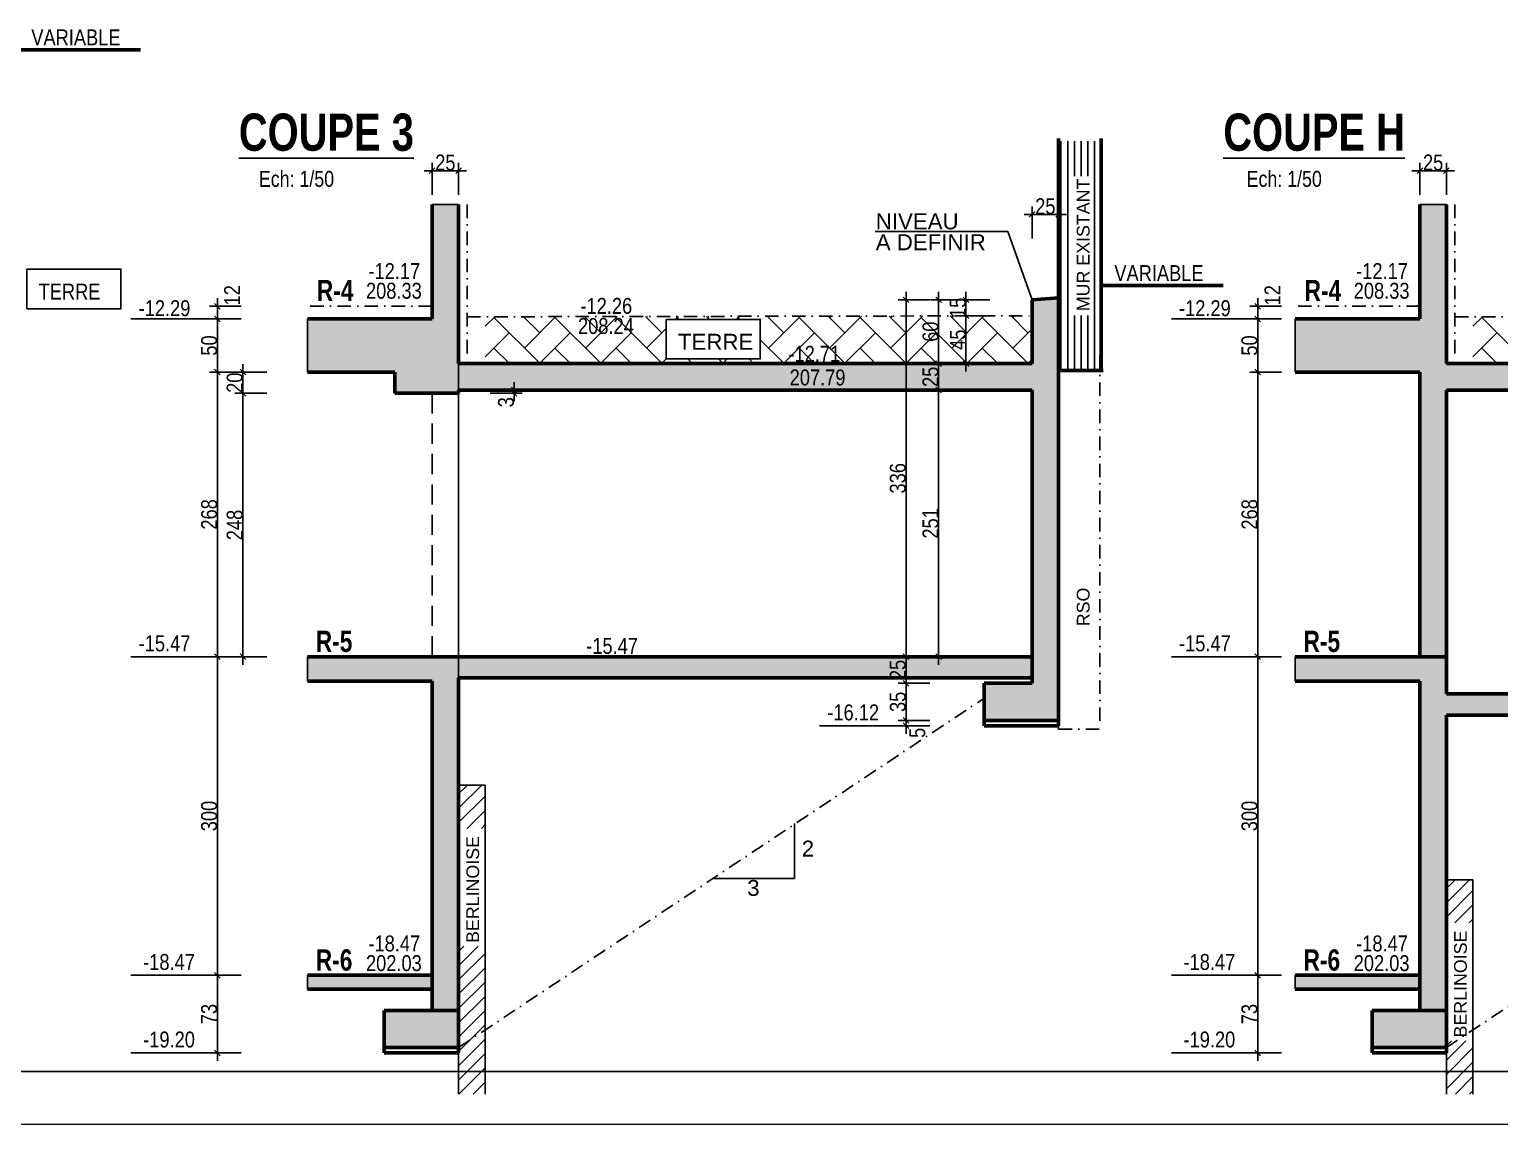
# Model space of a CAD drawing. Header units: millimetres. Extents: x -26249 to 60250, y -21218 to 23336.
# Drawn here: x 17420 to 18804, y 4553 to 5585 of the extents above; entities that cross this region are included whole.
import ezdxf
from ezdxf.enums import TextEntityAlignment as Align

# ---------------------------------------------------------------- set-up
doc = ezdxf.new("R2010")
doc.units = ezdxf.units.MM
doc.linetypes.add('CACHEX2', pattern=[19.05, 12.7, -6.35])
doc.linetypes.add('TIRETPTX2', pattern=[50.8, 25.4, -12.7, 0, -12.7])
for name, color, linetype in [('01_cote_gen', 4, 'Continuous'), ('01_linteaux', 2, 'Continuous'), ('01_poch_BN', 9, 'Continuous'), ('01_poch_murs', 253, 'Continuous'), ('01_texte', 230, 'Continuous'), ('AA_COTES', 2, 'Continuous')]:
    doc.layers.add(name, color=color, linetype=linetype)
doc.layers.add('01_murs_coup', color=5, linetype='Continuous', lineweight=60)
doc.styles.add('ARIAL NA', font='ARIALN.TTF')
doc.styles.add('impact', font='impact.ttf')
doc.styles.add('MATTE_TXT', font='arial.ttf')
doc.styles.add('STYLE2', font='ARIALN.TTF')
doc.dimstyles.new('JB50', dxfattribs={"dimscale": 0.1, "dimtxt": 150, "dimasz": 15, "dimexe": 0.1, "dimexo": 0.1, "dimgap": 0.09, "dimtad": 1, "dimdec": 1, "dimdsep": 46, "dimtxsty": 'STYLE2', "dimblk1": 'BOND_G', "dimblk2": 'BOND_D', "dimsah": 1, "dimcen": 1.5, "dimdle": 0.01, "dimse1": 1, "dimse2": 1, "dimclrd": 4, "dimclre": 2, "dimclrt": 6, "dimazin": 2, "dimtfac": 2.333333, "dimtdec": 1, "dimtix": 1, "dimtmove": 2, "dimatfit": 3, "dimldrblk": 'BOND_G', "dimfxl": 1, "dimtolj": 1, "dimtzin": 0, "dimarcsym": 0})

# ---------------------------------------------------------------- blocks, each defined once
blk = doc.blocks.new('BOND_G')
at = {"layer": 'AA_COTES', "color": 0}
for p, q in [((0, -5), (0, 15)), ((5, 0), (-5, 0)), ((1.77, 1.77), (-1.77, -1.77))]:
    blk.add_line(p, q, dxfattribs=at)
blk = doc.blocks.new('BOND_D')
at = {"layer": 'AA_COTES', "color": 0}
for p, q in [((5, 0), (-5, 0)), ((-1.77, -1.77), (1.77, 1.77)), ((0, 5), (0, -15))]:
    blk.add_line(p, q, dxfattribs=at)
blk = doc.blocks.new('*D2162')
at = {"layer": '01_cote_gen', "color": 4, "lineweight": -2, "transparency": 16777216}
blk.add_line((17596.6, 5313.4), (17596.6, 5322.4), dxfattribs=at)
at = {"layer": 'Defpoints', "color": 0, "transparency": 16777216}
for p in [(17596.6, 5323.9), (17634.5, 5323.9), (17634.5, 5311.9)]:
    blk.add_point(p, dxfattribs=at)
at = {"layer": '01_cote_gen', "color": 4, "lineweight": -2, "transparency": 16777216, "xscale": 1.5, "yscale": 1.5, "zscale": 1.5}
for name, p, rotation in [('BOND_D', (17596.6, 5323.9), 90), ('BOND_G', (17596.6, 5311.9), 270)]:
    blk.add_blockref(name, p, dxfattribs=dict(at, rotation=rotation))
at = {"layer": '01_cote_gen', "color": 6, "transparency": 16777216, "insert": (17610.5, 5334.2), "char_height": 15, "attachment_point": 5, "rotation": 90, "style": 'STYLE2'}
blk.add_mtext('\\A1;12', dxfattribs=at)
blk = doc.blocks.new('*D2163')
at = {"layer": '01_cote_gen', "color": 4, "lineweight": -2, "transparency": 16777216}
blk.add_line((17620.7, 4995.4), (17620.7, 5240.4), dxfattribs=at)
at = {"layer": 'Defpoints', "color": 0, "transparency": 16777216}
for p in [(17620.7, 5241.9), (17742.5, 5241.9), (17708.2, 4993.9)]:
    blk.add_point(p, dxfattribs=at)
at = {"layer": '01_cote_gen', "color": 4, "lineweight": -2, "transparency": 16777216, "xscale": 1.5, "yscale": 1.5, "zscale": 1.5}
for name, p, rotation in [('BOND_D', (17620.7, 5241.9), 90), ('BOND_G', (17620.7, 4993.9), 270)]:
    blk.add_blockref(name, p, dxfattribs=dict(at, rotation=rotation))
at = {"layer": '01_cote_gen', "color": 6, "transparency": 16777216, "insert": (17613, 5117.9), "char_height": 15, "attachment_point": 5, "rotation": 90, "style": 'STYLE2'}
blk.add_mtext('\\A1;248', dxfattribs=at)
blk = doc.blocks.new('*D2265')
at = {"layer": '01_cote_gen', "color": 4, "lineweight": -2, "transparency": 16777216}
blk.add_line((18245.1, 4970.4), (18245.1, 4992.4), dxfattribs=at)
at = {"layer": 'Defpoints', "color": 0, "transparency": 16777216}
for p in [(18245.1, 4993.9), (18267.6, 4993.9), (18318.8, 4968.9)]:
    blk.add_point(p, dxfattribs=at)
at = {"layer": '01_cote_gen', "color": 4, "lineweight": -2, "transparency": 16777216, "xscale": 1.5, "yscale": 1.5, "zscale": 1.5}
for name, p, rotation in [('BOND_D', (18245.1, 4993.9), 90), ('BOND_G', (18245.1, 4968.9), 270)]:
    blk.add_blockref(name, p, dxfattribs=dict(at, rotation=rotation))
at = {"layer": '01_cote_gen', "color": 6, "transparency": 16777216, "insert": (18237.4, 4981.4), "char_height": 15, "attachment_point": 5, "rotation": 90, "style": 'STYLE2'}
blk.add_mtext('\\A1;25', dxfattribs=at)
blk = doc.blocks.new('*D2266')
at = {"layer": '01_cote_gen', "color": 4, "lineweight": -2, "transparency": 16777216}
blk.add_line((18245.1, 4935.4), (18245.1, 4967.4), dxfattribs=at)
at = {"layer": 'Defpoints', "color": 0, "transparency": 16777216}
for p in [(18245.1, 4968.9), (18318.8, 4968.9), (18318.8, 4933.9)]:
    blk.add_point(p, dxfattribs=at)
at = {"layer": '01_cote_gen', "color": 4, "lineweight": -2, "transparency": 16777216, "xscale": 1.5, "yscale": 1.5, "zscale": 1.5}
for name, p, rotation in [('BOND_D', (18245.1, 4968.9), 90), ('BOND_G', (18245.1, 4933.9), 270)]:
    blk.add_blockref(name, p, dxfattribs=dict(at, rotation=rotation))
at = {"layer": '01_cote_gen', "color": 6, "transparency": 16777216, "insert": (18237.4, 4951.4), "char_height": 15, "attachment_point": 5, "rotation": 90, "style": 'STYLE2'}
blk.add_mtext('\\A1;35', dxfattribs=at)
blk = doc.blocks.new('*D2267')
at = {"layer": '01_cote_gen', "color": 4, "lineweight": -2, "transparency": 16777216}
blk.add_line((18365.3, 5410.3), (18387.3, 5410.3), dxfattribs=at)
at = {"layer": 'Defpoints', "color": 0, "transparency": 16777216}
for p in [(18388.8, 5410.3), (18388.8, 5331.9), (18363.8, 5329.9)]:
    blk.add_point(p, dxfattribs=at)
at = {"layer": '01_cote_gen', "color": 4, "lineweight": -2, "transparency": 16777216, "xscale": 1.5, "yscale": 1.5, "zscale": 1.5, "rotation": 180}
blk.add_blockref('BOND_G', (18363.8, 5410.3), dxfattribs=at)
at = {"layer": '01_cote_gen', "color": 4, "lineweight": -2, "transparency": 16777216, "xscale": 1.5, "yscale": 1.5, "zscale": 1.5}
blk.add_blockref('BOND_D', (18388.8, 5410.3), dxfattribs=at)
at = {"layer": '01_cote_gen', "color": 6, "transparency": 16777216, "insert": (18376.3, 5417.9), "char_height": 15, "attachment_point": 5, "style": 'STYLE2'}
blk.add_mtext('\\A1;25', dxfattribs=at)
blk = doc.blocks.new('*D2268')
at = {"layer": '01_cote_gen', "color": 4, "lineweight": -2, "transparency": 16777216}
blk.add_line((18245.1, 4930.4), (18245.1, 4932.4), dxfattribs=at)
at = {"layer": 'Defpoints', "color": 0, "transparency": 16777216}
for p in [(18245.1, 4933.9), (18318.8, 4933.9), (18318.8, 4928.9)]:
    blk.add_point(p, dxfattribs=at)
at = {"layer": '01_cote_gen', "color": 4, "lineweight": -2, "transparency": 16777216, "xscale": 1.5, "yscale": 1.5, "zscale": 1.5}
for name, p, rotation in [('BOND_D', (18245.1, 4933.9), 90), ('BOND_G', (18245.1, 4928.9), 270)]:
    blk.add_blockref(name, p, dxfattribs=dict(at, rotation=rotation))
at = {"layer": '01_cote_gen', "color": 6, "transparency": 16777216, "insert": (18255.8, 4922.2), "char_height": 15, "attachment_point": 5, "rotation": 90, "style": 'STYLE2'}
blk.add_mtext('\\A1;5', dxfattribs=at)
blk = doc.blocks.new('*D2158')
at = {"layer": '01_cote_gen', "color": 4, "lineweight": -2, "transparency": 16777216}
blk.add_line((17596.6, 4695.4), (17596.6, 4992.4), dxfattribs=at)
at = {"layer": 'Defpoints', "color": 0, "transparency": 16777216}
for p in [(17596.6, 4993.9), (17651.7, 4993.9), (17642.6, 4693.9)]:
    blk.add_point(p, dxfattribs=at)
at = {"layer": '01_cote_gen', "color": 4, "lineweight": -2, "transparency": 16777216, "xscale": 1.5, "yscale": 1.5, "zscale": 1.5}
for name, p, rotation in [('BOND_D', (17596.6, 4993.9), 90), ('BOND_G', (17596.6, 4693.9), 270)]:
    blk.add_blockref(name, p, dxfattribs=dict(at, rotation=rotation))
at = {"layer": '01_cote_gen', "color": 6, "transparency": 16777216, "insert": (17588.9, 4843.9), "char_height": 15, "attachment_point": 5, "rotation": 90, "style": 'STYLE2'}
blk.add_mtext('\\A1;300', dxfattribs=at)
blk = doc.blocks.new('*D2159')
at = {"layer": '01_cote_gen', "color": 4, "lineweight": -2, "transparency": 16777216}
blk.add_line((17596.6, 4622.4), (17596.6, 4692.4), dxfattribs=at)
at = {"layer": 'Defpoints', "color": 0, "transparency": 16777216}
for p in [(17596.6, 4693.9), (17717, 4693.9), (17750.1, 4620.9)]:
    blk.add_point(p, dxfattribs=at)
at = {"layer": '01_cote_gen', "color": 4, "lineweight": -2, "transparency": 16777216, "xscale": 1.5, "yscale": 1.5, "zscale": 1.5}
for name, p, rotation in [('BOND_D', (17596.6, 4693.9), 90), ('BOND_G', (17596.6, 4620.9), 270)]:
    blk.add_blockref(name, p, dxfattribs=dict(at, rotation=rotation))
at = {"layer": '01_cote_gen', "color": 6, "transparency": 16777216, "insert": (17588.9, 4657.4), "char_height": 15, "attachment_point": 5, "rotation": 90, "style": 'STYLE2'}
blk.add_mtext('\\A1;73', dxfattribs=at)
blk = doc.blocks.new('*D2161')
at = {"layer": '01_cote_gen', "color": 4, "lineweight": -2, "transparency": 16777216}
blk.add_line((17596.6, 5263.4), (17596.6, 5310.4), dxfattribs=at)
at = {"layer": 'Defpoints', "color": 0, "transparency": 16777216}
for p in [(17596.6, 5311.9), (17682.5, 5311.9), (17682.5, 5261.9)]:
    blk.add_point(p, dxfattribs=at)
at = {"layer": '01_cote_gen', "color": 4, "lineweight": -2, "transparency": 16777216, "xscale": 1.5, "yscale": 1.5, "zscale": 1.5}
for name, p, rotation in [('BOND_D', (17596.6, 5311.9), 90), ('BOND_G', (17596.6, 5261.9), 270)]:
    blk.add_blockref(name, p, dxfattribs=dict(at, rotation=rotation))
at = {"layer": '01_cote_gen', "color": 6, "transparency": 16777216, "insert": (17588.9, 5286.9), "char_height": 15, "attachment_point": 5, "rotation": 90, "style": 'STYLE2'}
blk.add_mtext('\\A1;50', dxfattribs=at)
blk = doc.blocks.new('*D2160')
at = {"layer": '01_cote_gen', "color": 4, "lineweight": -2, "transparency": 16777216}
blk.add_line((17596.6, 4995.4), (17596.6, 5260.4), dxfattribs=at)
at = {"layer": 'Defpoints', "color": 0, "transparency": 16777216}
for p in [(17596.6, 5261.9), (17682.5, 5261.9), (17724.2, 4993.9)]:
    blk.add_point(p, dxfattribs=at)
at = {"layer": '01_cote_gen', "color": 4, "lineweight": -2, "transparency": 16777216, "xscale": 1.5, "yscale": 1.5, "zscale": 1.5}
for name, p, rotation in [('BOND_D', (17596.6, 5261.9), 90), ('BOND_G', (17596.6, 4993.9), 270)]:
    blk.add_blockref(name, p, dxfattribs=dict(at, rotation=rotation))
at = {"layer": '01_cote_gen', "color": 6, "transparency": 16777216, "insert": (17588.9, 5127.9), "char_height": 15, "attachment_point": 5, "rotation": 90, "style": 'STYLE2'}
blk.add_mtext('\\A1;268', dxfattribs=at)
blk = doc.blocks.new('*D2164')
at = {"layer": '01_cote_gen', "color": 4, "lineweight": -2, "transparency": 16777216}
blk.add_line((17620.7, 5243.4), (17620.7, 5260.4), dxfattribs=at)
at = {"layer": 'Defpoints', "color": 0, "transparency": 16777216}
for p in [(17620.7, 5261.9), (17652.8, 5261.9), (17628.2, 5241.9)]:
    blk.add_point(p, dxfattribs=at)
at = {"layer": '01_cote_gen', "color": 4, "lineweight": -2, "transparency": 16777216, "xscale": 1.5, "yscale": 1.5, "zscale": 1.5}
for name, p, rotation in [('BOND_D', (17620.7, 5261.9), 90), ('BOND_G', (17620.7, 5241.9), 270)]:
    blk.add_blockref(name, p, dxfattribs=dict(at, rotation=rotation))
at = {"layer": '01_cote_gen', "color": 6, "transparency": 16777216, "insert": (17613, 5251.9), "char_height": 15, "attachment_point": 5, "rotation": 90, "style": 'STYLE2'}
blk.add_mtext('\\A1;20', dxfattribs=at)
blk = doc.blocks.new('*D2269')
at = {"layer": '01_cote_gen', "color": 4, "lineweight": -2, "transparency": 16777216}
blk.add_line((17800.3, 5451.4), (17822.3, 5451.4), dxfattribs=at)
at = {"layer": 'Defpoints', "color": 0, "transparency": 16777216}
for p in [(17823.8, 5451.4), (17798.8, 5419.6), (17823.8, 5419.6)]:
    blk.add_point(p, dxfattribs=at)
at = {"layer": '01_cote_gen', "color": 4, "lineweight": -2, "transparency": 16777216, "xscale": 1.5, "yscale": 1.5, "zscale": 1.5, "rotation": 180}
blk.add_blockref('BOND_G', (17798.8, 5451.4), dxfattribs=at)
at = {"layer": '01_cote_gen', "color": 4, "lineweight": -2, "transparency": 16777216, "xscale": 1.5, "yscale": 1.5, "zscale": 1.5}
blk.add_blockref('BOND_D', (17823.8, 5451.4), dxfattribs=at)
at = {"layer": '01_cote_gen', "color": 6, "transparency": 16777216, "insert": (17811.3, 5459.1), "char_height": 15, "attachment_point": 5, "style": 'STYLE2'}
blk.add_mtext('\\A1;25', dxfattribs=at)
blk = doc.blocks.new('*D2217')
at = {"layer": '01_cote_gen', "color": 4, "lineweight": -2, "transparency": 16777216}
blk.add_line((18245.1, 4995.4), (18245.1, 5328.4), dxfattribs=at)
at = {"layer": 'Defpoints', "color": 0, "transparency": 16777216}
for p in [(18245.1, 5329.9), (18363.8, 5329.9), (18267.6, 4993.9)]:
    blk.add_point(p, dxfattribs=at)
at = {"layer": '01_cote_gen', "color": 4, "lineweight": -2, "transparency": 16777216, "xscale": 1.5, "yscale": 1.5, "zscale": 1.5}
for name, p, rotation in [('BOND_D', (18245.1, 5329.9), 90), ('BOND_G', (18245.1, 4993.9), 270)]:
    blk.add_blockref(name, p, dxfattribs=dict(at, rotation=rotation))
at = {"layer": '01_cote_gen', "color": 6, "transparency": 16777216, "insert": (18237.4, 5161.9), "char_height": 15, "attachment_point": 5, "rotation": 90, "style": 'STYLE2'}
blk.add_mtext('\\A1;336', dxfattribs=at)
blk = doc.blocks.new('*D2218')
at = {"layer": '01_cote_gen', "color": 4, "lineweight": -2, "transparency": 16777216}
blk.add_line((18275.8, 5271.4), (18275.8, 5328.4), dxfattribs=at)
at = {"layer": 'Defpoints', "color": 0, "transparency": 16777216}
for p in [(18275.8, 5329.9), (18363.8, 5329.9), (18363.8, 5269.9)]:
    blk.add_point(p, dxfattribs=at)
at = {"layer": '01_cote_gen', "color": 4, "lineweight": -2, "transparency": 16777216, "xscale": 1.5, "yscale": 1.5, "zscale": 1.5}
for name, p, rotation in [('BOND_D', (18275.8, 5329.9), 90), ('BOND_G', (18275.8, 5269.9), 270)]:
    blk.add_blockref(name, p, dxfattribs=dict(at, rotation=rotation))
at = {"layer": '01_cote_gen', "color": 6, "transparency": 16777216, "insert": (18268.2, 5299.9), "char_height": 15, "attachment_point": 5, "rotation": 90, "style": 'STYLE2'}
blk.add_mtext('\\A1;60', dxfattribs=at)
blk = doc.blocks.new('*D2219')
at = {"layer": '01_cote_gen', "color": 4, "lineweight": -2, "transparency": 16777216}
for p, q in [((18301.6, 5331.4), (18301.6, 5332.9)), ((18301.6, 5329.9), (18301.6, 5314.9)), ((18301.6, 5313.4), (18301.6, 5311.9))]:
    blk.add_line(p, q, dxfattribs=at)
at = {"layer": 'Defpoints', "color": 0, "transparency": 16777216}
for p in [(18363.8, 5329.9), (18301.6, 5314.9), (18363.8, 5314.9)]:
    blk.add_point(p, dxfattribs=at)
at = {"layer": '01_cote_gen', "color": 4, "lineweight": -2, "transparency": 16777216, "xscale": 1.5, "yscale": 1.5, "zscale": 1.5}
for name, p, rotation in [('BOND_G', (18301.6, 5329.9), 270), ('BOND_D', (18301.6, 5314.9), 90)]:
    blk.add_blockref(name, p, dxfattribs=dict(at, rotation=rotation))
at = {"layer": '01_cote_gen', "color": 6, "transparency": 16777216, "insert": (18293.9, 5322.4), "char_height": 15, "attachment_point": 5, "rotation": 90, "style": 'STYLE2'}
blk.add_mtext('\\A1;15', dxfattribs=at)
blk = doc.blocks.new('*D2220')
at = {"layer": '01_cote_gen', "color": 4, "lineweight": -2, "transparency": 16777216}
blk.add_line((18301.6, 5271.4), (18301.6, 5313.4), dxfattribs=at)
at = {"layer": 'Defpoints', "color": 0, "transparency": 16777216}
for p in [(18301.6, 5314.9), (18324.1, 5314.9), (18317.2, 5269.9)]:
    blk.add_point(p, dxfattribs=at)
at = {"layer": '01_cote_gen', "color": 4, "lineweight": -2, "transparency": 16777216, "xscale": 1.5, "yscale": 1.5, "zscale": 1.5}
for name, p, rotation in [('BOND_D', (18301.6, 5314.9), 90), ('BOND_G', (18301.6, 5269.9), 270)]:
    blk.add_blockref(name, p, dxfattribs=dict(at, rotation=rotation))
at = {"layer": '01_cote_gen', "color": 6, "transparency": 16777216, "insert": (18294, 5292.4), "char_height": 15, "attachment_point": 5, "rotation": 90, "style": 'STYLE2'}
blk.add_mtext('\\A1;45', dxfattribs=at)
blk = doc.blocks.new('*D2221')
at = {"layer": '01_cote_gen', "color": 4, "lineweight": -2, "transparency": 16777216}
blk.add_line((18275.8, 5246.4), (18275.8, 5268.4), dxfattribs=at)
at = {"layer": 'Defpoints', "color": 0, "transparency": 16777216}
for p in [(18275.8, 5269.9), (18290.3, 5269.9), (18290.3, 5244.9)]:
    blk.add_point(p, dxfattribs=at)
at = {"layer": '01_cote_gen', "color": 4, "lineweight": -2, "transparency": 16777216, "xscale": 1.5, "yscale": 1.5, "zscale": 1.5}
for name, p, rotation in [('BOND_D', (18275.8, 5269.9), 90), ('BOND_G', (18275.8, 5244.9), 270)]:
    blk.add_blockref(name, p, dxfattribs=dict(at, rotation=rotation))
at = {"layer": '01_cote_gen', "color": 6, "transparency": 16777216, "insert": (18268.2, 5257.4), "char_height": 15, "attachment_point": 5, "rotation": 90, "style": 'STYLE2'}
blk.add_mtext('\\A1;25', dxfattribs=at)
blk = doc.blocks.new('*D2222')
at = {"layer": '01_cote_gen', "color": 4, "lineweight": -2, "transparency": 16777216}
blk.add_line((18275.8, 4995.4), (18275.8, 5243.4), dxfattribs=at)
at = {"layer": 'Defpoints', "color": 0, "transparency": 16777216}
for p in [(18275.8, 5244.9), (18283.3, 5244.9), (18297.2, 4993.9)]:
    blk.add_point(p, dxfattribs=at)
at = {"layer": '01_cote_gen', "color": 4, "lineweight": -2, "transparency": 16777216, "xscale": 1.5, "yscale": 1.5, "zscale": 1.5}
for name, p, rotation in [('BOND_D', (18275.8, 5244.9), 90), ('BOND_G', (18275.8, 4993.9), 270)]:
    blk.add_blockref(name, p, dxfattribs=dict(at, rotation=rotation))
at = {"layer": '01_cote_gen', "color": 6, "transparency": 16777216, "insert": (18268.2, 5119.4), "char_height": 15, "attachment_point": 5, "rotation": 90, "style": 'STYLE2'}
blk.add_mtext('\\A1;251', dxfattribs=at)
blk = doc.blocks.new('*D2223')
at = {"layer": '01_cote_gen', "color": 4, "lineweight": -2, "transparency": 16777216}
for p, q in [((17876.1, 5246.4), (17876.1, 5247.9)), ((17876.1, 5241.9), (17876.1, 5244.9)), ((17876.1, 5240.4), (17876.1, 5238.9))]:
    blk.add_line(p, q, dxfattribs=at)
at = {"layer": 'Defpoints', "color": 0, "transparency": 16777216}
for p in [(17823.8, 5244.9), (17823.8, 5241.9), (17876.1, 5244.9)]:
    blk.add_point(p, dxfattribs=at)
at = {"layer": '01_cote_gen', "color": 4, "lineweight": -2, "transparency": 16777216, "xscale": 1.5, "yscale": 1.5, "zscale": 1.5}
for name, p, rotation in [('BOND_D', (17876.1, 5244.9), 270), ('BOND_G', (17876.1, 5241.9), 90)]:
    blk.add_blockref(name, p, dxfattribs=dict(at, rotation=rotation))
at = {"layer": '01_cote_gen', "color": 6, "transparency": 16777216, "insert": (17868.5, 5233.5), "char_height": 15, "attachment_point": 5, "rotation": 90, "style": 'STYLE2'}
blk.add_mtext('\\A1;3', dxfattribs=at)
blk = doc.blocks.new('*D2128')
at = {"layer": '01_cote_gen', "color": 4, "lineweight": -2, "transparency": 16777216}
blk.add_line((18576.3, 5313.4), (18576.3, 5322.4), dxfattribs=at)
at = {"layer": 'Defpoints', "color": 0, "transparency": 16777216}
for p in [(18576.3, 5323.9), (18614.2, 5323.9), (18614.2, 5311.9)]:
    blk.add_point(p, dxfattribs=at)
at = {"layer": '01_cote_gen', "color": 4, "lineweight": -2, "transparency": 16777216, "xscale": 1.5, "yscale": 1.5, "zscale": 1.5}
for name, p, rotation in [('BOND_D', (18576.3, 5323.9), 90), ('BOND_G', (18576.3, 5311.9), 270)]:
    blk.add_blockref(name, p, dxfattribs=dict(at, rotation=rotation))
at = {"layer": '01_cote_gen', "color": 6, "transparency": 16777216, "insert": (18590.2, 5334.2), "char_height": 15, "attachment_point": 5, "rotation": 90, "style": 'STYLE2'}
blk.add_mtext('\\A1;12', dxfattribs=at)
blk = doc.blocks.new('*D2131')
at = {"layer": '01_cote_gen', "color": 4, "lineweight": -2, "transparency": 16777216}
blk.add_line((18576.3, 4695.4), (18576.3, 4992.4), dxfattribs=at)
at = {"layer": 'Defpoints', "color": 0, "transparency": 16777216}
for p in [(18576.3, 4993.9), (18631.4, 4993.9), (18622.3, 4693.9)]:
    blk.add_point(p, dxfattribs=at)
at = {"layer": '01_cote_gen', "color": 4, "lineweight": -2, "transparency": 16777216, "xscale": 1.5, "yscale": 1.5, "zscale": 1.5}
for name, p, rotation in [('BOND_D', (18576.3, 4993.9), 90), ('BOND_G', (18576.3, 4693.9), 270)]:
    blk.add_blockref(name, p, dxfattribs=dict(at, rotation=rotation))
at = {"layer": '01_cote_gen', "color": 6, "transparency": 16777216, "insert": (18568.6, 4843.9), "char_height": 15, "attachment_point": 5, "rotation": 90, "style": 'STYLE2'}
blk.add_mtext('\\A1;300', dxfattribs=at)
blk = doc.blocks.new('*D2132')
at = {"layer": '01_cote_gen', "color": 4, "lineweight": -2, "transparency": 16777216}
blk.add_line((18576.3, 4622.4), (18576.3, 4692.4), dxfattribs=at)
at = {"layer": 'Defpoints', "color": 0, "transparency": 16777216}
for p in [(18576.3, 4693.9), (18696.7, 4693.9), (18729.8, 4620.9)]:
    blk.add_point(p, dxfattribs=at)
at = {"layer": '01_cote_gen', "color": 4, "lineweight": -2, "transparency": 16777216, "xscale": 1.5, "yscale": 1.5, "zscale": 1.5}
for name, p, rotation in [('BOND_D', (18576.3, 4693.9), 90), ('BOND_G', (18576.3, 4620.9), 270)]:
    blk.add_blockref(name, p, dxfattribs=dict(at, rotation=rotation))
at = {"layer": '01_cote_gen', "color": 6, "transparency": 16777216, "insert": (18568.6, 4657.4), "char_height": 15, "attachment_point": 5, "rotation": 90, "style": 'STYLE2'}
blk.add_mtext('\\A1;73', dxfattribs=at)
blk = doc.blocks.new('*D2133')
at = {"layer": '01_cote_gen', "color": 4, "lineweight": -2, "transparency": 16777216}
blk.add_line((18576.3, 5263.4), (18576.3, 5310.4), dxfattribs=at)
at = {"layer": 'Defpoints', "color": 0, "transparency": 16777216}
for p in [(18576.3, 5311.9), (18662.2, 5311.9), (18662.2, 5261.9)]:
    blk.add_point(p, dxfattribs=at)
at = {"layer": '01_cote_gen', "color": 4, "lineweight": -2, "transparency": 16777216, "xscale": 1.5, "yscale": 1.5, "zscale": 1.5}
for name, p, rotation in [('BOND_D', (18576.3, 5311.9), 90), ('BOND_G', (18576.3, 5261.9), 270)]:
    blk.add_blockref(name, p, dxfattribs=dict(at, rotation=rotation))
at = {"layer": '01_cote_gen', "color": 6, "transparency": 16777216, "insert": (18568.6, 5286.9), "char_height": 15, "attachment_point": 5, "rotation": 90, "style": 'STYLE2'}
blk.add_mtext('\\A1;50', dxfattribs=at)
blk = doc.blocks.new('*D2134')
at = {"layer": '01_cote_gen', "color": 4, "lineweight": -2, "transparency": 16777216}
blk.add_line((18576.3, 4995.4), (18576.3, 5260.4), dxfattribs=at)
at = {"layer": 'Defpoints', "color": 0, "transparency": 16777216}
for p in [(18576.3, 5261.9), (18662.2, 5261.9), (18703.9, 4993.9)]:
    blk.add_point(p, dxfattribs=at)
at = {"layer": '01_cote_gen', "color": 4, "lineweight": -2, "transparency": 16777216, "xscale": 1.5, "yscale": 1.5, "zscale": 1.5}
for name, p, rotation in [('BOND_D', (18576.3, 5261.9), 90), ('BOND_G', (18576.3, 4993.9), 270)]:
    blk.add_blockref(name, p, dxfattribs=dict(at, rotation=rotation))
at = {"layer": '01_cote_gen', "color": 6, "transparency": 16777216, "insert": (18568.6, 5127.9), "char_height": 15, "attachment_point": 5, "rotation": 90, "style": 'STYLE2'}
blk.add_mtext('\\A1;268', dxfattribs=at)
blk = doc.blocks.new('*D2225')
at = {"layer": '01_cote_gen', "color": 4, "lineweight": -2, "transparency": 16777216}
blk.add_line((18730.5, 5451.4), (18752.5, 5451.4), dxfattribs=at)
at = {"layer": 'Defpoints', "color": 0, "transparency": 16777216}
for p in [(18754, 5451.4), (18729, 5419.6), (18754, 5419.6)]:
    blk.add_point(p, dxfattribs=at)
at = {"layer": '01_cote_gen', "color": 4, "lineweight": -2, "transparency": 16777216, "xscale": 1.5, "yscale": 1.5, "zscale": 1.5, "rotation": 180}
blk.add_blockref('BOND_G', (18729, 5451.4), dxfattribs=at)
at = {"layer": '01_cote_gen', "color": 4, "lineweight": -2, "transparency": 16777216, "xscale": 1.5, "yscale": 1.5, "zscale": 1.5}
blk.add_blockref('BOND_D', (18754, 5451.4), dxfattribs=at)
at = {"layer": '01_cote_gen', "color": 6, "transparency": 16777216, "insert": (18741.5, 5459.1), "char_height": 15, "attachment_point": 5, "style": 'STYLE2'}
blk.add_mtext('\\A1;25', dxfattribs=at)

msp = doc.modelspace()

# ---------------------------------------------------------------- hatches: boundary and pattern name
at = {"layer": '01_poch_BN'}
h = msp.add_hatch(color=256, dxfattribs=at)
h.dxf.hatch_style = 1
h.paths.add_polyline_path([(18388.83, 5331.92), (18363.83, 5329.92), (18363.83, 5269.921), (17823.83, 5269.921), (17823.83, 5419.606), (17798.83, 5419.606), (17798.83, 5311.921), (17681.414, 5311.921), (17681.414, 5261.921), (17763.83, 5261.921), (17763.83, 5241.92), (17798.83, 5241.92), (17823.83, 5241.92), (17823.83, 5244.92), (18363.83, 5244.92), (18363.83, 4968.9), (18318.83, 4968.9), (18318.83, 4933.894), (18388.83, 4933.894)])
h.paths.add_polyline_path([(18363.83, 4993.92), (17681.414, 4993.92), (17681.414, 4970.92), (17798.83, 4970.92), (17798.83, 4660.921), (17823.83, 4660.921), (17823.83, 4973.92), (18363.83, 4973.92)])
h.paths.add_polyline_path([(17798.83, 4693.921), (17681.414, 4693.921), (17681.414, 4680.921), (17798.83, 4680.921)], flags=17)
h.paths.add_polyline_path([(17823.83, 4660.921), (17753.83, 4660.921), (17753.83, 4625.921), (17823.83, 4625.921)])
h = msp.add_hatch(color=256, dxfattribs=at)
h.dxf.hatch_style = 1
h.paths.add_polyline_path([(17823.83, 5419.606), (17798.83, 5419.606), (17798.83, 5311.921), (17681.414, 5311.921), (17681.414, 5261.921), (17763.83, 5261.921), (17763.83, 5241.92), (17798.83, 5241.92), (17823.83, 5241.92), (17823.83, 5244.92), (18363.83, 5244.92), (18363.83, 4968.9), (18318.83, 4968.9), (18318.83, 4933.894), (18388.83, 4933.894), (18388.83, 5331.92), (18363.83, 5329.92), (18363.83, 5269.921), (17823.83, 5269.921)])
h.paths.add_polyline_path([(17823.83, 4973.92), (18363.83, 4973.92), (18363.83, 4993.92), (17681.414, 4993.92), (17681.414, 4970.92), (17798.83, 4970.92), (17798.83, 4660.921), (17823.83, 4660.921)])
h.paths.add_polyline_path([(17823.83, 4660.921), (17798.83, 4660.921), (17753.83, 4660.921), (17753.83, 4625.921), (17823.83, 4625.921)])
h.paths.add_polyline_path([(17798.83, 4693.921), (17681.414, 4693.921), (17681.414, 4680.921), (17798.83, 4680.921)], flags=17)
h = msp.add_hatch(color=256, dxfattribs=at)
h.dxf.hatch_style = 1
h.paths.add_polyline_path([(18753.976, 5419.606), (18728.976, 5419.606), (18728.976, 5311.921), (18611.56, 5311.921), (18611.56, 5261.921), (18728.976, 5261.921), (18728.976, 4993.92), (18753.976, 4993.92), (18753.976, 5244.92), (19293.976, 5244.92), (19293.976, 4958.84), (18753.976, 4958.84), (18753.976, 4993.92), (18611.56, 4993.92), (18611.56, 4970.92), (18728.976, 4970.92), (18728.976, 4660.921), (18753.976, 4660.921), (18753.976, 4938.84), (19293.976, 4938.84), (19293.976, 4912.924), (19248.976, 4912.924), (19248.976, 4877.918), (19318.976, 4877.918), (19318.976, 5269.888), (19318.976, 5331.92), (19293.976, 5329.92), (19293.976, 5269.921), (18753.976, 5269.921)])
h.paths.add_polyline_path([(18753.976, 4660.921), (18728.976, 4660.921), (18683.976, 4660.921), (18683.976, 4625.921), (18753.976, 4625.921)])
h.paths.add_polyline_path([(18728.976, 4693.921), (18611.56, 4693.921), (18611.56, 4680.921), (18728.976, 4680.921)], flags=17)
at = {"layer": '01_poch_murs'}
h = msp.add_hatch(dxfattribs=at)
h.set_pattern_fill('ANSI31', color=256, scale=2, angle=45)
h.set_pattern_definition([(90, (-3853.0515, 3722.5814), (-6.35, 1e-15), [])])
h.paths.add_polyline_path([(18428.83, 5479.341), (18388.83, 5479.341), (18388.83, 5263.421), (18428.83, 5263.421)])
h.paths.add_polyline_path([(18419.258, 5315.213), (18419.258, 5446.223), (18400.644, 5446.223), (18400.644, 5315.213)], flags=16)
h = msp.add_hatch(dxfattribs=at)
h.set_pattern_fill('AR-HBONE', color=256, scale=0.2)
h.set_pattern_definition([(45, (5988.752, 5112.083), (3e-15, 28.73682), [60.96, -20.32]), (135, (6003.12, 5126.451), (3e-15, 28.73682), [60.96, -20.32])])
h.paths.add_polyline_path([(18363.83, 5314.92), (17848.83, 5313.952), (17848.83, 5269.921), (18363.83, 5269.921)])
h.paths.add_polyline_path([(18107.879, 5274.235), (18019.289, 5274.235), (18019.289, 5311.527), (18107.879, 5311.527)], flags=16)
h.paths.add_polyline_path([(18252.95, 5272.148), (18252.95, 5313.096), (18221.722, 5313.096), (18221.722, 5272.148)], flags=24)
h.paths.add_polyline_path([(17932.394, 5293.704), (18004.145, 5293.704), (18004.145, 5316.68), (17932.394, 5316.68)], flags=9)
h.paths.add_polyline_path([(18130.616, 5267.837), (18197.564, 5267.837), (18197.564, 5290.429), (18130.616, 5290.429)], flags=9)
h.paths.add_polyline_path([(18026.584, 5279.177), (18105.104, 5279.177), (18105.104, 5301.677), (18026.584, 5301.677)], flags=8)
h = msp.add_hatch(dxfattribs=at)
h.set_pattern_fill('AR-HBONE', color=256, scale=0.2)
h.set_pattern_definition([(45, (6918.899, 5112.083), (3e-15, 28.73682), [60.96, -20.32]), (135, (6933.267, 5126.451), (3e-15, 28.73682), [60.96, -20.32])])
h.paths.add_polyline_path([(19293.976, 5314.92), (18778.976, 5313.952), (18778.976, 5269.921), (19293.976, 5269.921)])
h.paths.add_polyline_path([(19038.025, 5274.235), (18949.435, 5274.235), (18949.435, 5311.527), (19038.025, 5311.527)], flags=16)
h.paths.add_polyline_path([(19183.096, 5272.148), (19183.096, 5313.096), (19151.868, 5313.096), (19151.868, 5272.148)], flags=24)
h.paths.add_polyline_path([(18862.54, 5293.704), (18934.292, 5293.704), (18934.292, 5316.68), (18862.54, 5316.68)], flags=9)
h.paths.add_polyline_path([(19060.762, 5267.837), (19127.71, 5267.837), (19127.71, 5290.429), (19060.762, 5290.429)], flags=9)
h.paths.add_polyline_path([(18956.73, 5279.177), (19035.25, 5279.177), (19035.25, 5301.677), (18956.73, 5301.677)], flags=8)
h = msp.add_hatch(dxfattribs=at)
h.set_pattern_fill('ANSI31', color=256, scale=3)
h.set_pattern_definition([(45, (6167.589, 3311.184), (-6.735192, 6.735192), [])])
h.paths.add_polyline_path([(17848.83, 4872.92), (17823.83, 4872.92), (17823.83, 4832.22), (17848.83, 4832.22)])
h.paths.add_polyline_path([(17846.396, 4721.3), (17827.77, 4721.3)], flags=16)
h.paths.add_polyline_path([(17823.83, 4582.023), (17848.83, 4582.023), (17848.83, 4721.3), (17823.83, 4721.3)])
h = msp.add_hatch(dxfattribs=at)
h.set_pattern_fill('ANSI31', color=256, scale=3)
h.set_pattern_definition([(45, (7097.735, 3222.184), (-6.735192, 6.735192), [])])
h.paths.add_polyline_path([(18778.976, 4783.92), (18753.976, 4783.92), (18753.976, 4743.22), (18778.976, 4743.22)])
h.paths.add_polyline_path([(18776.542, 4632.3), (18757.916, 4632.3)], flags=16)
h.paths.add_polyline_path([(18753.976, 4582.023), (18778.976, 4582.023), (18778.976, 4632.3), (18753.976, 4632.3)])

# ---------------------------------------------------------------- linework, layer by layer
at = {"layer": '01_linteaux', "linetype": 'TIRETPTX2', "ltscale": 0.5}
for p, q in [((17831.83, 5419.606, 9.99), (17831.83, 5269.921, 9.99)), ((18761.976, 5419.606, 9.99), (18761.976, 5269.921, 9.99)), ((17798.83, 5323.921, 9.99), (17681.414, 5323.921, 9.99)), ((18728.976, 5323.921, 9.99), (18611.56, 5323.921, 9.99)), ((17831.83, 5313.92, 9.99), (18363.83, 5314.92, 9.99)), ((18761.976, 5313.92, 9.99), (19293.976, 5314.92, 9.99)), ((18427.521, 5277.627, 517158685.489), (18427.521, 4925.72, 517158675.089)), ((17823.83, 4625.921, 9.99), (18318.83, 4954.921, 9.99)), ((18388.83, 4928.894, 9.99), (18388.83, 4925.72, 517158675.089)), ((18388.83, 4925.72, 517158675.089), (18428.83, 4925.72, 517158675.089)), ((18753.976, 4625.921, 9.99), (19091.551, 4850.289, 9.99))]:
    msp.add_line(p, q, dxfattribs=at)
at = {"layer": '01_linteaux'}
for p, q in [((17823.83, 5244.92, 9.99), (17823.83, 5269.921, 9.99)), ((17823.83, 5241.92, 9.99), (17823.83, 4973.92, 9.99)), ((17848.83, 4872.92, 9.99), (17823.83, 4872.92, 9.99)), ((17848.83, 4872.92, 9.99), (17848.83, 4582.023, 9.99)), ((18778.976, 4783.92, 9.99), (18753.976, 4783.92, 9.99)), ((18778.976, 4783.92, 9.99), (18778.976, 4582.023, 9.99)), ((17823.83, 4620.921, 9.99), (17823.83, 4582.023, 9.99)), ((18753.976, 4620.921, 9.99), (18753.976, 4582.023, 9.99))]:
    msp.add_line(p, q, dxfattribs=at)
at = {"layer": '01_linteaux', "linetype": 'CACHEX2', "ltscale": 1.5}
msp.add_line((17798.83, 5241.92, 9.99), (17798.83, 4993.92, 9.99), dxfattribs=at)
at = {"layer": '01_murs_coup'}
for p, q in [((17406.528, 5565.376, 9.99), (17524.106, 5565.376, 9.99)), ((18388.83, 5481.665, 9.99), (18388.83, 5263.421, 9.99)), ((18428.83, 5481.665, 9.99), (18428.83, 5263.421, 9.99)), ((17798.83, 5419.606, 9.99), (17798.83, 5311.921, 9.99)), ((17823.83, 5419.606, 9.99), (17823.83, 5269.921, 9.99)), ((18728.976, 5419.606, 9.99), (18728.976, 5311.921, 9.99)), ((18753.976, 5419.606, 9.99), (18753.976, 5269.921, 9.99)), ((18363.83, 5329.92, 9.99), (18388.83, 5331.92, 9.99)), ((18388.83, 5331.92, 9.99), (18388.83, 4928.894, 9.99)), ((18430.83, 5343.421, 9.99), (18543.715, 5343.421, 9.99)), ((18363.83, 5329.92, 9.99), (18363.83, 5269.921, 9.99)), ((17681.414, 5311.921, 9.99), (17798.83, 5311.921, 9.99)), ((18611.56, 5311.921, 9.99), (18728.976, 5311.921, 9.99)), ((17681.414, 5261.921, 9.99), (17763.83, 5261.921, 9.99)), ((17763.83, 5261.921, 9.99), (17763.83, 5241.92, 9.99)), ((17823.83, 5269.921, 9.99), (18363.83, 5269.921, 9.99)), ((18390.83, 5263.421, 9.99), (18430.83, 5263.421, 9.99)), ((18611.56, 5261.921, 9.99), (18728.976, 5261.921, 9.99)), ((18728.976, 5261.921, 9.99), (18728.976, 4993.92, 9.99)), ((18753.976, 5269.921, 9.99), (19293.976, 5269.921, 9.99)), ((17763.83, 5241.92, 9.99), (17798.83, 5241.92, 9.99)), ((17823.83, 5241.92, 9.99), (17798.83, 5241.92, 9.99)), ((17823.83, 5244.92, 9.99), (18363.83, 5244.92, 9.99)), ((17823.83, 5244.92, 9.99), (17823.83, 5241.92, 9.99)), ((18363.83, 5244.92, 9.99), (18363.83, 4968.9, 9.99)), ((18753.976, 5244.92, 9.99), (18753.976, 4958.84, 9.99)), ((18753.976, 5244.92, 9.99), (19293.976, 5244.92, 9.99)), ((18753.976, 5244.92, 9.99), (18753.976, 5241.92, 9.99)), ((18363.83, 4993.92, 9.99), (17681.414, 4993.92, 9.99)), ((18753.976, 4993.92, 9.99), (18611.56, 4993.92, 9.99)), ((17798.83, 4970.92, 9.99), (17681.414, 4970.92, 9.99)), ((17798.83, 4970.92, 9.99), (17798.83, 4660.921, 9.99)), ((17823.83, 4973.92, 9.99), (17823.83, 4660.921, 9.99)), ((18363.83, 4973.92, 9.99), (17823.83, 4973.92, 9.99)), ((18728.976, 4970.92, 9.99), (18611.56, 4970.92, 9.99)), ((18728.976, 4970.92, 9.99), (18728.976, 4660.921, 9.99)), ((18318.83, 4968.9, 9.99), (18363.83, 4968.9, 9.99)), ((18318.83, 4968.9, 9.99), (18318.83, 4928.894, 9.99)), ((19293.976, 4958.84, 9.99), (18753.976, 4958.84, 9.99)), ((18318.83, 4933.894, 9.99), (18388.83, 4933.894, 9.99)), ((18318.83, 4928.894, 9.99), (18388.83, 4928.894, 9.99)), ((18753.976, 4938.84, 9.99), (18753.976, 4660.921, 9.99)), ((19293.976, 4938.84, 9.99), (18753.976, 4938.84, 9.99)), ((17798.83, 4693.921, 9.99), (17681.414, 4693.921, 9.99)), ((18728.976, 4693.921, 9.99), (18611.56, 4693.921, 9.99)), ((17798.83, 4680.921, 9.99), (17681.414, 4680.921, 9.99)), ((18728.976, 4680.921, 9.99), (18611.56, 4680.921, 9.99)), ((17753.83, 4660.921, 9.99), (17823.83, 4660.921, 9.99)), ((17753.83, 4660.921, 9.99), (17753.83, 4620.921, 9.99)), ((17823.83, 4660.921, 9.99), (17823.83, 4620.921, 9.99)), ((18683.976, 4660.921, 9.99), (18753.976, 4660.921, 9.99)), ((18683.976, 4660.921, 9.99), (18683.976, 4620.921, 9.99)), ((18753.976, 4660.921, 9.99), (18753.976, 4620.921, 9.99)), ((17753.83, 4625.921, 9.99), (17823.83, 4625.921, 9.99)), ((18683.976, 4625.921, 9.99), (18753.976, 4625.921, 9.99)), ((17753.83, 4620.921, 9.99), (17823.83, 4620.921, 9.99)), ((18683.976, 4620.921, 9.99), (18753.976, 4620.921, 9.99))]:
    msp.add_line(p, q, dxfattribs=at)
at = {"layer": '01_murs_coup', "linetype": 'Continuous', "lineweight": 5}
msp.add_line((21156.96, 4553.358), (11662.741, 4553.358), dxfattribs=at)
at = {"layer": '01_murs_coup', "const_width": 3, "elevation": 9.99}
for points in [[(17406.528, 5565.376), (17524.106, 5565.376)], [(18430.83, 5343.421), (18543.715, 5343.421)]]:
    msp.add_lwpolyline(points, dxfattribs=at)
at = {"layer": '01_poch_BN'}
for p, q in [((17798.83, 5419.606, 9.99), (17823.83, 5419.606, 9.99)), ((18728.976, 5419.606, 9.99), (18753.976, 5419.606, 9.99)), ((17681.414, 5311.921, 9.99), (17681.414, 5261.921, 9.99)), ((18611.56, 5311.921, 9.99), (18611.56, 5261.921, 9.99)), ((17681.414, 4970.92, 9.99), (17681.414, 4993.92, 9.99)), ((18611.56, 4970.92, 9.99), (18611.56, 4993.92, 9.99)), ((17681.414, 4693.921, 9.99), (17681.414, 4680.921, 9.99)), ((18611.56, 4680.921, 9.99), (18611.56, 4693.921, 9.99))]:
    msp.add_line(p, q, dxfattribs=at)
at = {"layer": '01_poch_murs'}
for p, q in [((17798.83, 5419.606, 9.99), (17823.83, 5419.606, 9.99)), ((18728.976, 5419.606, 9.99), (18753.976, 5419.606, 9.99)), ((17681.414, 5311.921, 9.99), (17681.414, 5261.921, 9.99)), ((18611.56, 5311.921, 9.99), (18611.56, 5261.921, 9.99)), ((17681.414, 4993.92, 9.99), (17681.414, 4970.92, 9.99)), ((18611.56, 4993.92, 9.99), (18611.56, 4970.92, 9.99)), ((17681.414, 4680.921, 9.99), (17681.414, 4693.921, 9.99)), ((18611.56, 4680.921, 9.99), (18611.56, 4693.921, 9.99))]:
    msp.add_line(p, q, dxfattribs=at)
at = {"layer": '01_texte'}
for p, q in [((18341.076, 5394.302, 9.99), (18216.189, 5394.302, 9.99)), ((18363.83, 5329.92, 9.99), (18341.076, 5394.302, 9.99)), ((17589.078, 5311.921, 9.99), (17515.279, 5311.921, 9.99)), ((18568.762, 5311.921, 9.99), (18494.963, 5311.921, 9.99)), ((17589.078, 4993.92, 9.99), (17515.279, 4993.92, 9.99)), ((18568.762, 4993.92, 9.99), (18494.963, 4993.92, 9.99)), ((18237.585, 4928.894, 9.99), (18163.786, 4928.894, 9.99)), ((18140.13, 4836.788, 9.99), (18140.13, 4785.083, 9.99)), ((18140.13, 4785.083, 9.99), (18062.572, 4785.083, 9.99)), ((17589.078, 4693.921, 9.99), (17515.279, 4693.921, 9.99)), ((18568.762, 4693.921, 9.99), (18494.963, 4693.921, 9.99)), ((17589.078, 4620.921, 9.99), (17515.279, 4620.921, 9.99)), ((18568.762, 4620.921, 9.99), (18494.963, 4620.921, 9.99)), ((21156.96, 4603.358), (11712.741, 4603.358))]:
    msp.add_line(p, q, dxfattribs=at)
at = {"layer": '01_texte', "elevation": 9.99}
for points in [[(17417.252, 5358.798), (17505.842, 5358.798), (17505.842, 5321.505), (17417.252, 5321.505)], [(18019.289, 5311.527), (18107.879, 5311.527), (18107.879, 5274.235), (18019.289, 5274.235)]]:
    msp.add_lwpolyline(points, close=True, dxfattribs=at)

# ---------------------------------------------------------------- texts
at = {"layer": '01_texte'}
for s, height, style, p in [('VARIABLE', 15, 'ARIAL NA', (17421.4, 5569.532, 9.99)), ('NIVEAU', 15, 'MATTE_TXT', (18216.636, 5396.309, 9.99)), ('A DEFINIR', 15, 'MATTE_TXT', (18216.636, 5376.62, 9.99)), ('-12.17', 15, 'ARIAL NA', (17738.866, 5349.488, 9.99)), ('VARIABLE', 15, 'ARIAL NA', (18441.309, 5347.577, 9.99)), ('-12.17', 15, 'ARIAL NA', (18669.012, 5349.488, 9.99)), ('TERRE', 15, 'ARIAL NA', (17428.298, 5330.197, 9.99)), ('R-4', 20, 'impact', (17690.258, 5328.665, 9.99)), ('208.33', 15, 'ARIAL NA', (17736.554, 5330.983, 9.99)), ('R-4', 20, 'impact', (18620.404, 5328.665, 9.99)), ('208.33', 15, 'ARIAL NA', (18666.7, 5330.983, 9.99)), ('-12.26', 15, 'ARIAL NA', (17938.536, 5316.694, 9.99)), ('-12.29', 15, 'ARIAL NA', (17522.513, 5314.539, 9.99)), ('-12.29', 15, 'ARIAL NA', (18502.196, 5314.539, 9.99)), ('208.24', 15, 'ARIAL NA', (17936.223, 5297.789, 9.99)), ('TERRE', 15, 'MATTE_TXT', (18030.334, 5282.927, 9.99)), ('-12.71', 15, 'ARIAL NA', (18134.382, 5271.602, 9.99)), ('207.79', 15, 'ARIAL NA', (18135.543, 5249.34, 9.99)), ('-15.47', 15, 'ARIAL NA', (17522.513, 4998.986, 9.99)), ('R-5', 20, 'impact', (17689.226, 4998.349, 9.99)), ('-15.47', 15, 'ARIAL NA', (18502.196, 4998.986, 9.99)), ('R-5', 20, 'impact', (18619.372, 4998.349, 9.99)), ('-15.47', 15, 'ARIAL NA', (17943.973, 4996.555, 9.99)), ('-16.12', 15, 'ARIAL NA', (18171.02, 4933.96, 9.99)), ('2', 15, 'MATTE_TXT', (18146.923, 4805.746, 9.99)), ('3', 15, 'MATTE_TXT', (18095.57, 4768.665, 9.99)), ('-18.47', 15, 'ARIAL NA', (17738.866, 4716.411, 9.99)), ('-18.47', 15, 'ARIAL NA', (18669.012, 4716.411, 9.99)), ('-18.47', 15, 'ARIAL NA', (17526.743, 4698.987, 9.99)), ('R-6', 20, 'impact', (17689.226, 4698.35, 9.99)), ('202.03', 15, 'ARIAL NA', (17736.554, 4697.906, 9.99)), ('-18.47', 15, 'ARIAL NA', (18506.426, 4698.987, 9.99)), ('R-6', 20, 'impact', (18619.372, 4698.35, 9.99)), ('202.03', 15, 'ARIAL NA', (18666.7, 4697.906, 9.99)), ('-19.20', 15, 'ARIAL NA', (17526.743, 4625.987, 9.99)), ('-19.20', 15, 'ARIAL NA', (18506.426, 4625.987, 9.99))]:
    msp.add_text(s, height=height, dxfattribs=dict(at, style=style)).set_placement(p)
at = {"layer": '01_texte', "style": 'impact'}
for s, p in [('%%UCOUPE 3', (17699.277, 5459.801, 9.99)), ('%%UCOUPE H', (18629.423, 5459.801, 9.99))]:
    msp.add_text(s, height=35, dxfattribs=at).set_placement(p, align=Align.BOTTOM_CENTER)
at = {"layer": '01_texte', "style": 'MATTE_TXT', "width": 0.8}
for p in [(17671.14, 5431.781, 9.99), (18601.286, 5431.781, 9.99)]:
    msp.add_text('Ech: 1/50', height=15, dxfattribs=at).set_placement(p, align=Align.BOTTOM_CENTER)
at = {"layer": '01_texte', "style": 'MATTE_TXT'}
for s, p in [('MUR EXISTANT', (18417.951, 5319.24, 9.99)), ('RSO', (18417.951, 5022.608, 9.99)), ('BERLINOISE', (17843.087, 4724.404, 9.99)), ('BERLINOISE', (18773.233, 4635.404, 9.99))]:
    msp.add_text(s, height=12, rotation=90, dxfattribs=at).set_placement(p)

# ---------------------------------------------------------------- dimensions: what is measured, and where the dimension line sits
at = {"layer": '01_cote_gen'}
for base, p1, p2, picture, middle in [((17823.83, 5451.446, 9.99), (17798.83, 5419.606, 9.99), (17823.83, 5419.606, 9.99), '*D2269', (17811.33, 5459.114, 9.99)), ((18753.976, 5451.446, 9.99), (18728.976, 5419.606, 9.99), (18753.976, 5419.606, 9.99), '*D2225', (18741.476, 5459.114, 9.99)), ((18388.83, 5410.256, 9.99), (18363.83, 5329.92, 9.99), (18388.83, 5331.92, 9.99), '*D2267', (18376.33, 5417.924, 9.99))]:
    dim = msp.add_linear_dim(base=base, p1=p1, p2=p2, dimstyle='JB50', dxfattribs=at)
    dim.commit()
    dim.dimension.update_dxf_attribs({"geometry": picture, "text_midpoint": middle})
for base, p1, p2, picture, middle in [((17596.578, 5323.921, 9.99), (17634.546, 5311.921, 9.99), (17634.546, 5323.921, 9.99), '*D2162', (17610.496, 5334.172, 9.99)), ((18576.262, 5323.921, 9.99), (18614.229, 5311.921, 9.99), (18614.229, 5323.921, 9.99), '*D2128', (18590.18, 5334.172, 9.99)), ((17876.15, 5244.92, 9.99), (17823.83, 5241.92, 9.99), (17823.83, 5244.92, 9.99), '*D2223', (17868.482, 5233.482, 9.99)), ((18245.085, 4933.894, 9.99), (18318.83, 4928.894, 9.99), (18318.83, 4933.894, 9.99), '*D2268', (18255.811, 4922.249, 9.99))]:
    dim = msp.add_linear_dim(base=base, p1=p1, p2=p2, angle=90, dimstyle='JB50', dxfattribs=at)
    dim.commit()
    dim.dimension.update_dxf_attribs({"geometry": picture, "text_midpoint": middle, "dimtype": 160})
for base, p1, p2, picture, middle in [((18245.085, 5329.92, 9.99), (18267.585, 4993.92, 9.99), (18363.83, 5329.92, 9.99), '*D2217', (18237.417, 5161.92, 9.99)), ((18275.818, 5329.92, 9.99), (18363.83, 5269.921, 9.99), (18363.83, 5329.92, 9.99), '*D2218', (18268.151, 5299.921, 9.99)), ((18301.59, 5314.92, 9.99), (18363.83, 5329.92, 9.99), (18363.83, 5314.92, 9.99), '*D2219', (18293.922, 5322.42, 9.99)), ((17596.578, 5311.921, 9.99), (17682.475, 5261.921, 9.99), (17682.475, 5311.921, 9.99), '*D2161', (17588.911, 5286.921, 9.99)), ((18301.59, 5314.92, 9.99), (18317.209, 5269.921, 9.99), (18324.09, 5314.92, 9.99), '*D2220', (18293.953, 5292.421, 9.99)), ((18576.262, 5311.921, 9.99), (18662.158, 5261.921, 9.99), (18662.158, 5311.921, 9.99), '*D2133', (18568.594, 5286.921, 9.99)), ((18275.818, 5269.921, 9.99), (18290.313, 5244.92, 9.99), (18290.313, 5269.921, 9.99), '*D2221', (18268.151, 5257.421, 9.99)), ((17596.578, 5261.921, 9.99), (17724.242, 4993.92, 9.99), (17682.475, 5261.921, 9.99), '*D2160', (17588.911, 5127.921, 9.99)), ((17620.674, 5261.921, 9.99), (17628.174, 5241.92, 9.99), (17652.799, 5261.921, 9.99), '*D2164', (17613.006, 5251.921, 9.99)), ((18576.262, 5261.921, 9.99), (18703.925, 4993.92, 9.99), (18662.158, 5261.921, 9.99), '*D2134', (18568.594, 5127.921, 9.99)), ((17620.674, 5241.92, 9.99), (17708.186, 4993.92, 9.99), (17742.527, 5241.92, 9.99), '*D2163', (17613.006, 5117.92, 9.99)), ((18275.818, 5244.92, 9.99), (18297.245, 4993.92, 9.99), (18283.318, 5244.92, 9.99), '*D2222', (18268.151, 5119.42, 9.99)), ((17596.578, 4993.92, 9.99), (17642.58, 4693.921, 9.99), (17651.67, 4993.92, 9.99), '*D2158', (17588.911, 4843.921, 9.99)), ((18245.085, 4993.92, 9.99), (18318.83, 4968.9, 9.99), (18267.585, 4993.92, 9.99), '*D2265', (18237.417, 4981.41, 9.99)), ((18576.262, 4993.92, 9.99), (18622.264, 4693.921, 9.99), (18631.354, 4993.92, 9.99), '*D2131', (18568.594, 4843.921, 9.99)), ((18245.085, 4968.9, 9.99), (18318.83, 4933.894, 9.99), (18318.83, 4968.9, 9.99), '*D2266', (18237.417, 4951.397, 9.99)), ((17596.578, 4693.921, 9.99), (17750.119, 4620.921, 9.99), (17716.996, 4693.921, 9.99), '*D2159', (17588.911, 4657.421, 9.99)), ((18576.262, 4693.921, 9.99), (18729.803, 4620.921, 9.99), (18696.679, 4693.921, 9.99), '*D2132', (18568.594, 4657.421, 9.99))]:
    dim = msp.add_linear_dim(base=base, p1=p1, p2=p2, angle=90, dimstyle='JB50', dxfattribs=at)
    dim.commit()
    dim.dimension.update_dxf_attribs({"geometry": picture, "text_midpoint": middle})

doc.saveas('drawing.dxf')
